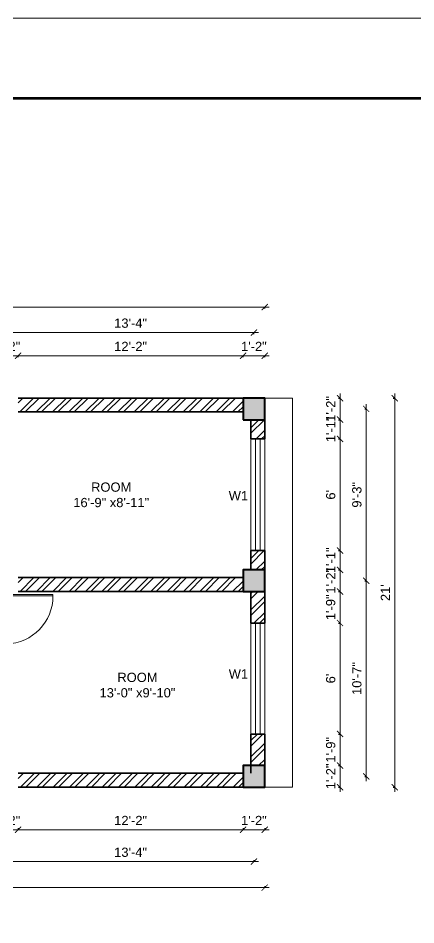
# Model space of a CAD drawing. Header units: inches. Extents: x -12071822 to 12321209, y -1222525 to 1319227.
# Drawn here: x 118246 to 118504, y 46331 to 46920 of the extents above; entities that cross this region are included whole.
import ezdxf

# ---------------------------------------------------------------- set-up
doc = ezdxf.new("R2010")
doc.units = ezdxf.units.IN
doc.header["$MEASUREMENT"] = 0
doc.header["$PDMODE"] = 35
for name, color, linetype, lineweight in [('BORDER', 7, 'Continuous', 60), ('Column', 181, 'Continuous', 40), ('Dimension', 130, 'Continuous', 9), ('Hatch', 9, 'Continuous', 9), ('TEXT', 255, 'Continuous', 35), ('Walls', 11, 'Continuous', 35), ('Window', 3, 'Continuous', 0), ('Windows', 151, 'Continuous', 15)]:
    doc.layers.add(name, color=color, linetype=linetype, lineweight=lineweight)
doc.styles.get("Standard").update_dxf_attribs({"font": 'arial.ttf'})
doc.dimstyles.get("Standard").update_dxf_attribs({"dimtxt": 6, "dimasz": 4, "dimexe": 0, "dimexo": 6, "dimgap": 3, "dimtad": 1, "dimdec": 0, "dimzin": 0, "dimdsep": 46, "dimlunit": 4, "dimtxsty": 'Standard', "dimblk": 'ARCHTICK', "dimcen": 0.09, "dimdle": 3, "dimclrd": 256, "dimadec": 0, "dimazin": 0, "dimtfac": 1, "dimtdec": 0, "dimtofl": 0, "dimtmove": 0, "dimatfit": 3, "dimfxl": 1, "dimfxlon": 1, "dimtolj": 1, "dimtzin": 0, "dimlwd": -1, "dimarcsym": 0})
pattern_1 = [(45, (-4681.406, 7867.5356), (-5.30330086, 5.30330086), []), (45, (-4677.8704, 7867.5356), (-5.30330086, 5.30330086), [])]
pattern_2 = [(45, (-4680.406, 7867.5356), (-5.30330086, 5.30330086), []), (45, (-4676.8704, 7867.5356), (-5.30330086, 5.30330086), [])]
pattern_3 = [(45, (-7300.6695, 8576.25), (-5.30330086, 5.30330086), []), (45, (-7297.134, 8576.25), (-5.30330086, 5.30330086), [])]

# ---------------------------------------------------------------- blocks, each defined once
blk = doc.blocks.new('colm')
at = {"layer": 'Hatch'}
h = blk.add_hatch(color=256, dxfattribs=at)
h.dxf.hatch_style = 1
h.paths.add_polyline_path([(66705.71, 8319.73), (66705.71, 8307.73), (66717.71, 8307.73), (66717.71, 8319.73)])
at = {"layer": 'Column'}
blk.add_lwpolyline([(66705.71, 8307.73), (66717.71, 8307.73), (66717.71, 8319.73), (66705.71, 8319.73)], close=True, dxfattribs=at)
blk = doc.blocks.new('_ArchTick')
at = {"color": 0, "linetype": 'ByBlock', "const_width": 0.15}
blk.add_lwpolyline([(-0.5, -0.5), (0.5, 0.5)], dxfattribs=at)
blk = doc.blocks.new('*D1920')
at = {"layer": 'Defpoints', "color": 0, "transparency": 16777216}
for p in [(118245.81, 46700.77), (118231.81, 46673.24), (118245.81, 46673.24)]:
    blk.add_point(p, dxfattribs=at)
at = {"layer": 'Dimension', "transparency": 16777216}
blk.add_line((118228.81, 46700.77), (118248.81, 46700.77), dxfattribs=at)
at = {"layer": 'Dimension', "color": 0, "lineweight": -2, "transparency": 16777216}
for p, q in [((118231.81, 46699.77), (118231.81, 46700.77)), ((118245.81, 46699.77), (118245.81, 46700.77))]:
    blk.add_line(p, q, dxfattribs=at)
at = {"layer": 'Dimension', "transparency": 16777216, "xscale": 4, "yscale": 4, "zscale": 4, "rotation": 180}
blk.add_blockref('_ArchTick', (118231.81, 46700.77), dxfattribs=at)
at = {"layer": 'Dimension', "transparency": 16777216, "xscale": 4, "yscale": 4, "zscale": 4}
blk.add_blockref('_ArchTick', (118245.81, 46700.77), dxfattribs=at)
at = {"layer": 'Dimension', "color": 0, "lineweight": -2, "transparency": 16777216, "insert": (118238.81, 46706.78), "char_height": 6, "attachment_point": 5}
blk.add_mtext('\\A1;1\'-2"', dxfattribs=at)
blk = doc.blocks.new('*D1921')
at = {"layer": 'Defpoints', "color": 0, "transparency": 16777216}
for p in [(118391.69, 46700.77), (118245.81, 46673.24), (118391.69, 46673.24)]:
    blk.add_point(p, dxfattribs=at)
at = {"layer": 'Dimension', "transparency": 16777216}
blk.add_line((118242.81, 46700.77), (118394.69, 46700.77), dxfattribs=at)
at = {"layer": 'Dimension', "color": 0, "lineweight": -2, "transparency": 16777216}
for p, q in [((118245.81, 46699.77), (118245.81, 46700.77)), ((118391.69, 46699.77), (118391.69, 46700.77))]:
    blk.add_line(p, q, dxfattribs=at)
at = {"layer": 'Dimension', "transparency": 16777216, "xscale": 4, "yscale": 4, "zscale": 4, "rotation": 180}
blk.add_blockref('_ArchTick', (118245.81, 46700.77), dxfattribs=at)
at = {"layer": 'Dimension', "transparency": 16777216, "xscale": 4, "yscale": 4, "zscale": 4}
blk.add_blockref('_ArchTick', (118391.69, 46700.77), dxfattribs=at)
at = {"layer": 'Dimension', "color": 0, "lineweight": -2, "transparency": 16777216, "insert": (118318.75, 46706.78), "char_height": 6, "attachment_point": 5}
blk.add_mtext('\\A1;12\'-2"', dxfattribs=at)
blk = doc.blocks.new('*D1834')
at = {"layer": 'Defpoints', "color": 0, "transparency": 16777216}
for p in [(118405.69, 46700.77), (118391.69, 46673.24), (118405.69, 46673.24)]:
    blk.add_point(p, dxfattribs=at)
at = {"layer": 'Dimension', "transparency": 16777216}
blk.add_line((118388.69, 46700.77), (118408.69, 46700.77), dxfattribs=at)
at = {"layer": 'Dimension', "color": 0, "lineweight": -2, "transparency": 16777216}
for p, q in [((118391.69, 46699.77), (118391.69, 46700.77)), ((118405.69, 46699.77), (118405.69, 46700.77))]:
    blk.add_line(p, q, dxfattribs=at)
at = {"layer": 'Dimension', "transparency": 16777216, "xscale": 4, "yscale": 4, "zscale": 4, "rotation": 180}
blk.add_blockref('_ArchTick', (118391.69, 46700.77), dxfattribs=at)
at = {"layer": 'Dimension', "transparency": 16777216, "xscale": 4, "yscale": 4, "zscale": 4}
blk.add_blockref('_ArchTick', (118405.69, 46700.77), dxfattribs=at)
at = {"layer": 'Dimension', "color": 0, "lineweight": -2, "transparency": 16777216, "insert": (118398.69, 46706.78), "char_height": 6, "attachment_point": 5}
blk.add_mtext('\\A1;1\'-2"', dxfattribs=at)
blk = doc.blocks.new('*D1924')
at = {"layer": 'Defpoints', "color": 0, "transparency": 16777216}
for p in [(118398.69, 46715.79), (118238.81, 46673.24), (118398.69, 46673.24)]:
    blk.add_point(p, dxfattribs=at)
at = {"layer": 'Dimension', "transparency": 16777216}
blk.add_line((118235.81, 46715.79), (118401.69, 46715.79), dxfattribs=at)
at = {"layer": 'Dimension', "color": 0, "lineweight": -2, "transparency": 16777216}
for p, q in [((118238.81, 46714.79), (118238.81, 46715.79)), ((118398.69, 46714.79), (118398.69, 46715.79))]:
    blk.add_line(p, q, dxfattribs=at)
at = {"layer": 'Dimension', "transparency": 16777216, "xscale": 4, "yscale": 4, "zscale": 4, "rotation": 180}
blk.add_blockref('_ArchTick', (118238.81, 46715.79), dxfattribs=at)
at = {"layer": 'Dimension', "transparency": 16777216, "xscale": 4, "yscale": 4, "zscale": 4}
blk.add_blockref('_ArchTick', (118398.69, 46715.79), dxfattribs=at)
at = {"layer": 'Dimension', "color": 0, "lineweight": -2, "transparency": 16777216, "insert": (118318.75, 46721.85), "char_height": 6, "attachment_point": 5}
blk.add_mtext('\\A1;13\'-4"', dxfattribs=at)
blk = doc.blocks.new('*D1835')
at = {"layer": 'Defpoints', "color": 0, "transparency": 16777216}
for p in [(118405.69, 46732.36), (117906, 46673.24), (118405.69, 46673.24)]:
    blk.add_point(p, dxfattribs=at)
at = {"layer": 'Dimension', "transparency": 16777216}
blk.add_line((117903, 46732.36), (118408.69, 46732.36), dxfattribs=at)
at = {"layer": 'Dimension', "color": 0, "lineweight": -2, "transparency": 16777216}
for p, q in [((117906, 46731.36), (117906, 46732.36)), ((118405.69, 46731.36), (118405.69, 46732.36))]:
    blk.add_line(p, q, dxfattribs=at)
at = {"layer": 'Dimension', "transparency": 16777216, "xscale": 4, "yscale": 4, "zscale": 4, "rotation": 180}
blk.add_blockref('_ArchTick', (117906, 46732.36), dxfattribs=at)
at = {"layer": 'Dimension', "transparency": 16777216, "xscale": 4, "yscale": 4, "zscale": 4}
blk.add_blockref('_ArchTick', (118405.69, 46732.36), dxfattribs=at)
at = {"layer": 'Dimension', "color": 0, "lineweight": -2, "transparency": 16777216, "insert": (118155.84, 46738.42), "char_height": 6, "attachment_point": 5}
blk.add_mtext('\\A1;41\'-8"', dxfattribs=at)
blk = doc.blocks.new('*D1936')
at = {"layer": 'Defpoints', "color": 0, "transparency": 16777216}
for p in [(118231.81, 46420.74), (118245.81, 46420.74), (118245.81, 46393.1)]:
    blk.add_point(p, dxfattribs=at)
at = {"layer": 'Dimension', "transparency": 16777216}
blk.add_line((118228.81, 46393.1), (118248.81, 46393.1), dxfattribs=at)
at = {"layer": 'Dimension', "color": 0, "lineweight": -2, "transparency": 16777216}
for p, q in [((118231.81, 46394.1), (118231.81, 46393.1)), ((118245.81, 46394.1), (118245.81, 46393.1))]:
    blk.add_line(p, q, dxfattribs=at)
at = {"layer": 'Dimension', "transparency": 16777216, "xscale": 4, "yscale": 4, "zscale": 4, "rotation": 180}
blk.add_blockref('_ArchTick', (118231.81, 46393.1), dxfattribs=at)
at = {"layer": 'Dimension', "transparency": 16777216, "xscale": 4, "yscale": 4, "zscale": 4}
blk.add_blockref('_ArchTick', (118245.81, 46393.1), dxfattribs=at)
at = {"layer": 'Dimension', "color": 0, "lineweight": -2, "transparency": 16777216, "insert": (118238.81, 46399.12), "char_height": 6, "attachment_point": 5}
blk.add_mtext('\\A1;1\'-2"', dxfattribs=at)
blk = doc.blocks.new('*D1937')
at = {"layer": 'Defpoints', "color": 0, "transparency": 16777216}
for p in [(118245.81, 46420.74), (118391.69, 46420.74), (118391.69, 46393.1)]:
    blk.add_point(p, dxfattribs=at)
at = {"layer": 'Dimension', "transparency": 16777216}
blk.add_line((118242.81, 46393.1), (118394.69, 46393.1), dxfattribs=at)
at = {"layer": 'Dimension', "color": 0, "lineweight": -2, "transparency": 16777216}
for p, q in [((118245.81, 46394.1), (118245.81, 46393.1)), ((118391.69, 46394.1), (118391.69, 46393.1))]:
    blk.add_line(p, q, dxfattribs=at)
at = {"layer": 'Dimension', "transparency": 16777216, "xscale": 4, "yscale": 4, "zscale": 4, "rotation": 180}
blk.add_blockref('_ArchTick', (118245.81, 46393.1), dxfattribs=at)
at = {"layer": 'Dimension', "transparency": 16777216, "xscale": 4, "yscale": 4, "zscale": 4}
blk.add_blockref('_ArchTick', (118391.69, 46393.1), dxfattribs=at)
at = {"layer": 'Dimension', "color": 0, "lineweight": -2, "transparency": 16777216, "insert": (118318.75, 46399.12), "char_height": 6, "attachment_point": 5}
blk.add_mtext('\\A1;12\'-2"', dxfattribs=at)
blk = doc.blocks.new('*D1938')
at = {"layer": 'Defpoints', "color": 0, "transparency": 16777216}
for p in [(118391.69, 46420.74), (118405.69, 46420.74), (118405.69, 46393.1)]:
    blk.add_point(p, dxfattribs=at)
at = {"layer": 'Dimension', "transparency": 16777216}
blk.add_line((118388.69, 46393.1), (118408.69, 46393.1), dxfattribs=at)
at = {"layer": 'Dimension', "color": 0, "lineweight": -2, "transparency": 16777216}
for p, q in [((118391.69, 46394.1), (118391.69, 46393.1)), ((118405.69, 46394.1), (118405.69, 46393.1))]:
    blk.add_line(p, q, dxfattribs=at)
at = {"layer": 'Dimension', "transparency": 16777216, "xscale": 4, "yscale": 4, "zscale": 4, "rotation": 180}
blk.add_blockref('_ArchTick', (118391.69, 46393.1), dxfattribs=at)
at = {"layer": 'Dimension', "transparency": 16777216, "xscale": 4, "yscale": 4, "zscale": 4}
blk.add_blockref('_ArchTick', (118405.69, 46393.1), dxfattribs=at)
at = {"layer": 'Dimension', "color": 0, "lineweight": -2, "transparency": 16777216, "insert": (118398.69, 46399.12), "char_height": 6, "attachment_point": 5}
blk.add_mtext('\\A1;1\'-2"', dxfattribs=at)
blk = doc.blocks.new('*D1941')
at = {"layer": 'Defpoints', "color": 0, "transparency": 16777216}
for p in [(118238.81, 46420.74), (118398.69, 46420.74), (118398.69, 46372.41)]:
    blk.add_point(p, dxfattribs=at)
at = {"layer": 'Dimension', "transparency": 16777216}
blk.add_line((118235.81, 46372.41), (118401.69, 46372.41), dxfattribs=at)
at = {"layer": 'Dimension', "color": 0, "lineweight": -2, "transparency": 16777216}
for p, q in [((118238.81, 46373.41), (118238.81, 46372.41)), ((118398.69, 46373.41), (118398.69, 46372.41))]:
    blk.add_line(p, q, dxfattribs=at)
at = {"layer": 'Dimension', "transparency": 16777216, "xscale": 4, "yscale": 4, "zscale": 4, "rotation": 180}
blk.add_blockref('_ArchTick', (118238.81, 46372.41), dxfattribs=at)
at = {"layer": 'Dimension', "transparency": 16777216, "xscale": 4, "yscale": 4, "zscale": 4}
blk.add_blockref('_ArchTick', (118398.69, 46372.41), dxfattribs=at)
at = {"layer": 'Dimension', "color": 0, "lineweight": -2, "transparency": 16777216, "insert": (118318.75, 46378.47), "char_height": 6, "attachment_point": 5}
blk.add_mtext('\\A1;13\'-4"', dxfattribs=at)
blk = doc.blocks.new('*D1838')
at = {"layer": 'Defpoints', "color": 0, "transparency": 16777216}
for p in [(117906, 46497.74), (118405.69, 46420.74), (118405.69, 46355.54)]:
    blk.add_point(p, dxfattribs=at)
at = {"layer": 'Dimension', "transparency": 16777216}
blk.add_line((117903, 46355.54), (118408.69, 46355.54), dxfattribs=at)
at = {"layer": 'Dimension', "color": 0, "lineweight": -2, "transparency": 16777216}
for p, q in [((117906, 46356.54), (117906, 46355.54)), ((118405.69, 46356.54), (118405.69, 46355.54))]:
    blk.add_line(p, q, dxfattribs=at)
at = {"layer": 'Dimension', "transparency": 16777216, "xscale": 4, "yscale": 4, "zscale": 4, "rotation": 180}
blk.add_blockref('_ArchTick', (117906, 46355.54), dxfattribs=at)
at = {"layer": 'Dimension', "transparency": 16777216, "xscale": 4, "yscale": 4, "zscale": 4}
blk.add_blockref('_ArchTick', (118405.69, 46355.54), dxfattribs=at)
at = {"layer": 'Dimension', "color": 0, "lineweight": -2, "transparency": 16777216, "insert": (118155.84, 46361.6), "char_height": 6, "attachment_point": 5}
blk.add_mtext('\\A1;41\'-8"', dxfattribs=at)
blk = doc.blocks.new('*D1942')
at = {"layer": 'Defpoints', "color": 0, "transparency": 16777216}
for p in [(118405.69, 46673.24), (118405.69, 46659.24), (118454.58, 46659.24)]:
    blk.add_point(p, dxfattribs=at)
at = {"layer": 'Dimension', "color": 0, "lineweight": -2, "transparency": 16777216}
for p, q in [((118453.58, 46673.24), (118454.58, 46673.24)), ((118453.58, 46659.24), (118454.58, 46659.24))]:
    blk.add_line(p, q, dxfattribs=at)
at = {"layer": 'Dimension', "transparency": 16777216}
blk.add_line((118454.58, 46676.24), (118454.58, 46656.24), dxfattribs=at)
at = {"layer": 'Dimension', "transparency": 16777216, "xscale": 4, "yscale": 4, "zscale": 4}
for p, rotation in [((118454.58, 46673.24), 90), ((118454.58, 46659.24), 270)]:
    blk.add_blockref('_ArchTick', p, dxfattribs=dict(at, rotation=rotation))
at = {"layer": 'Dimension', "color": 0, "lineweight": -2, "transparency": 16777216, "insert": (118448.56, 46666.24), "char_height": 6, "attachment_point": 5, "rotation": 90}
blk.add_mtext('\\A1;1\'-2"', dxfattribs=at)
blk = doc.blocks.new('*D1839')
at = {"layer": 'Defpoints', "color": 0, "transparency": 16777216}
for p in [(118405.69, 46646.74), (118405.69, 46574.24), (118454.58, 46574.24)]:
    blk.add_point(p, dxfattribs=at)
at = {"layer": 'Dimension', "transparency": 16777216}
blk.add_line((118454.58, 46649.74), (118454.58, 46571.24), dxfattribs=at)
at = {"layer": 'Dimension', "color": 0, "lineweight": -2, "transparency": 16777216}
for p, q in [((118453.58, 46646.74), (118454.58, 46646.74)), ((118453.58, 46574.24), (118454.58, 46574.24))]:
    blk.add_line(p, q, dxfattribs=at)
at = {"layer": 'Dimension', "transparency": 16777216, "xscale": 4, "yscale": 4, "zscale": 4}
for p, rotation in [((118454.58, 46646.74), 90), ((118454.58, 46574.24), 270)]:
    blk.add_blockref('_ArchTick', p, dxfattribs=dict(at, rotation=rotation))
at = {"layer": 'Dimension', "color": 0, "lineweight": -2, "transparency": 16777216, "insert": (118448.51, 46610.49), "char_height": 6, "attachment_point": 5, "rotation": 90}
blk.add_mtext("\\A1;6'", dxfattribs=at)
blk = doc.blocks.new('*D1943')
at = {"layer": 'Defpoints', "color": 0, "transparency": 16777216}
for p in [(118405.69, 46561.74), (118405.69, 46547.74), (118454.58, 46547.74)]:
    blk.add_point(p, dxfattribs=at)
at = {"layer": 'Dimension', "color": 0, "lineweight": -2, "transparency": 16777216}
for p, q in [((118453.58, 46561.74), (118454.58, 46561.74)), ((118453.58, 46547.74), (118454.58, 46547.74))]:
    blk.add_line(p, q, dxfattribs=at)
at = {"layer": 'Dimension', "transparency": 16777216}
blk.add_line((118454.58, 46564.74), (118454.58, 46544.74), dxfattribs=at)
at = {"layer": 'Dimension', "transparency": 16777216, "xscale": 4, "yscale": 4, "zscale": 4}
for p, rotation in [((118454.58, 46561.74), 90), ((118454.58, 46547.74), 270)]:
    blk.add_blockref('_ArchTick', p, dxfattribs=dict(at, rotation=rotation))
at = {"layer": 'Dimension', "color": 0, "lineweight": -2, "transparency": 16777216, "insert": (118448.56, 46554.74), "char_height": 6, "attachment_point": 5, "rotation": 90}
blk.add_mtext('\\A1;1\'-2"', dxfattribs=at)
blk = doc.blocks.new('*D1840')
at = {"layer": 'Defpoints', "color": 0, "transparency": 16777216}
for p in [(118405.69, 46574.24), (118405.69, 46561.74), (118454.58, 46561.74)]:
    blk.add_point(p, dxfattribs=at)
at = {"layer": 'Dimension', "transparency": 16777216}
blk.add_line((118454.58, 46577.24), (118454.58, 46558.74), dxfattribs=at)
at = {"layer": 'Dimension', "color": 0, "lineweight": -2, "transparency": 16777216}
for p, q in [((118453.58, 46574.24), (118454.58, 46574.24)), ((118453.58, 46561.74), (118454.58, 46561.74))]:
    blk.add_line(p, q, dxfattribs=at)
at = {"layer": 'Dimension', "transparency": 16777216, "xscale": 4, "yscale": 4, "zscale": 4}
for p, rotation in [((118454.58, 46574.24), 90), ((118454.58, 46561.74), 270)]:
    blk.add_blockref('_ArchTick', p, dxfattribs=dict(at, rotation=rotation))
at = {"layer": 'Dimension', "color": 0, "lineweight": -2, "transparency": 16777216, "insert": (118448.56, 46567.99), "char_height": 6, "attachment_point": 5, "rotation": 90}
blk.add_mtext('\\A1;1\'-1"', dxfattribs=at)
blk = doc.blocks.new('*D1841')
at = {"layer": 'Defpoints', "color": 0, "transparency": 16777216}
for p in [(118405.69, 46659.24), (118454.58, 46659.24), (118405.69, 46646.74)]:
    blk.add_point(p, dxfattribs=at)
at = {"layer": 'Dimension', "color": 0, "lineweight": -2, "transparency": 16777216}
for p, q in [((118453.58, 46659.24), (118454.58, 46659.24)), ((118453.58, 46646.74), (118454.58, 46646.74))]:
    blk.add_line(p, q, dxfattribs=at)
at = {"layer": 'Dimension', "transparency": 16777216}
blk.add_line((118454.58, 46643.74), (118454.58, 46662.24), dxfattribs=at)
at = {"layer": 'Dimension', "transparency": 16777216, "xscale": 4, "yscale": 4, "zscale": 4}
for p, rotation in [((118454.58, 46659.24), 90), ((118454.58, 46646.74), 270)]:
    blk.add_blockref('_ArchTick', p, dxfattribs=dict(at, rotation=rotation))
at = {"layer": 'Dimension', "color": 0, "lineweight": -2, "transparency": 16777216, "insert": (118448.56, 46652.99), "char_height": 6, "attachment_point": 5, "rotation": 90}
blk.add_mtext('\\A1;1\'-1"', dxfattribs=at)
blk = doc.blocks.new('*D1842')
at = {"layer": 'Defpoints', "color": 0, "transparency": 16777216}
for p in [(118405.69, 46666.24), (118405.69, 46554.74), (118471.55, 46554.74)]:
    blk.add_point(p, dxfattribs=at)
at = {"layer": 'Dimension', "color": 0, "lineweight": -2, "transparency": 16777216}
for p, q in [((118470.55, 46666.24), (118471.55, 46666.24)), ((118470.55, 46554.74), (118471.55, 46554.74))]:
    blk.add_line(p, q, dxfattribs=at)
at = {"layer": 'Dimension', "transparency": 16777216}
blk.add_line((118471.55, 46669.24), (118471.55, 46551.74), dxfattribs=at)
at = {"layer": 'Dimension', "transparency": 16777216, "xscale": 4, "yscale": 4, "zscale": 4}
for p, rotation in [((118471.55, 46666.24), 90), ((118471.55, 46554.74), 270)]:
    blk.add_blockref('_ArchTick', p, dxfattribs=dict(at, rotation=rotation))
at = {"layer": 'Dimension', "color": 0, "lineweight": -2, "transparency": 16777216, "insert": (118465.49, 46610.49), "char_height": 6, "attachment_point": 5, "rotation": 90}
blk.add_mtext('\\A1;9\'-3"', dxfattribs=at)
blk = doc.blocks.new('*D1944')
at = {"layer": 'Defpoints', "color": 0, "transparency": 16777216}
for p in [(118405.69, 46554.74), (118405.69, 46427.74), (118471.55, 46427.74)]:
    blk.add_point(p, dxfattribs=at)
at = {"layer": 'Dimension', "color": 0, "lineweight": -2, "transparency": 16777216}
for p, q in [((118470.55, 46554.74), (118471.55, 46554.74)), ((118470.55, 46427.74), (118471.55, 46427.74))]:
    blk.add_line(p, q, dxfattribs=at)
at = {"layer": 'Dimension', "transparency": 16777216}
blk.add_line((118471.55, 46557.74), (118471.55, 46424.74), dxfattribs=at)
at = {"layer": 'Dimension', "transparency": 16777216, "xscale": 4, "yscale": 4, "zscale": 4}
for p, rotation in [((118471.55, 46554.74), 90), ((118471.55, 46427.74), 270)]:
    blk.add_blockref('_ArchTick', p, dxfattribs=dict(at, rotation=rotation))
at = {"layer": 'Dimension', "color": 0, "lineweight": -2, "transparency": 16777216, "insert": (118465.49, 46491.24), "char_height": 6, "attachment_point": 5, "rotation": 90}
blk.add_mtext('\\A1;10\'-7"', dxfattribs=at)
blk = doc.blocks.new('*D1843')
at = {"layer": 'Defpoints', "color": 0, "transparency": 16777216}
for p in [(118405.69, 46673.24), (118490.02, 46673.24), (118405.69, 46420.74)]:
    blk.add_point(p, dxfattribs=at)
at = {"layer": 'Dimension', "color": 0, "lineweight": -2, "transparency": 16777216}
for p, q in [((118489.02, 46673.24), (118490.02, 46673.24)), ((118489.02, 46420.74), (118490.02, 46420.74))]:
    blk.add_line(p, q, dxfattribs=at)
at = {"layer": 'Dimension', "transparency": 16777216}
blk.add_line((118490.02, 46417.74), (118490.02, 46676.24), dxfattribs=at)
at = {"layer": 'Dimension', "transparency": 16777216, "xscale": 4, "yscale": 4, "zscale": 4}
for p, rotation in [((118490.02, 46673.24), 90), ((118490.02, 46420.74), 270)]:
    blk.add_blockref('_ArchTick', p, dxfattribs=dict(at, rotation=rotation))
at = {"layer": 'Dimension', "color": 0, "lineweight": -2, "transparency": 16777216, "insert": (118484.01, 46546.99), "char_height": 6, "attachment_point": 5, "rotation": 90}
blk.add_mtext("\\A1;21'", dxfattribs=at)
blk = doc.blocks.new('GFFGS')
at = {"layer": 'Windows'}
for p, q in [((97915.22, 19628.63), (97915.22, 19658.74)), ((97916.19, 19658.74), (97915.22, 19658.74)), ((97916.19, 19627.65), (97916.19, 19658.77)), ((97915.22, 19628.63), (97913.27, 19628.63)), ((97913.27, 19628.63), (97913.27, 19624.73)), ((97915.22, 19627.65), (97915.22, 19628.63)), ((97916.19, 19627.65), (97915.22, 19627.65)), ((97916.19, 19624.73), (97916.19, 19627.65)), ((97946.35, 19624.73), (97946.35, 19627.65)), ((97946.35, 19627.65), (97947.32, 19627.65)), ((97947.32, 19627.65), (97947.32, 19628.63)), ((97947.32, 19628.63), (97949.27, 19628.63)), ((97949.27, 19628.63), (97949.27, 19624.73)), ((97913.27, 19624.73), (97916.19, 19624.73)), ((97949.27, 19624.73), (97946.35, 19624.73))]:
    blk.add_line(p, q, dxfattribs=at)
blk.add_arc((97916.25, 19627.66), 31.08, 1.78005, 90.12347, dxfattribs=at)
blk = doc.blocks.new('*D1947')
at = {"layer": 'Defpoints', "color": 0, "transparency": 16777216}
for p in [(118405.69, 46547.74), (118405.69, 46527.24), (118454.58, 46527.24)]:
    blk.add_point(p, dxfattribs=at)
at = {"layer": 'Dimension', "color": 0, "lineweight": -2, "transparency": 16777216}
for p, q in [((118453.58, 46547.74), (118454.58, 46547.74)), ((118453.58, 46527.24), (118454.58, 46527.24))]:
    blk.add_line(p, q, dxfattribs=at)
at = {"layer": 'Dimension', "transparency": 16777216}
blk.add_line((118454.58, 46550.74), (118454.58, 46524.24), dxfattribs=at)
at = {"layer": 'Dimension', "transparency": 16777216, "xscale": 4, "yscale": 4, "zscale": 4}
for p, rotation in [((118454.58, 46547.74), 90), ((118454.58, 46527.24), 270)]:
    blk.add_blockref('_ArchTick', p, dxfattribs=dict(at, rotation=rotation))
at = {"layer": 'Dimension', "color": 0, "transparency": 16777216, "insert": (118448.51, 46537.49), "char_height": 6, "attachment_point": 5, "rotation": 90}
blk.add_mtext('\\A1;1\'-9"', dxfattribs=at)
blk = doc.blocks.new('*D1948')
at = {"layer": 'Defpoints', "color": 0, "transparency": 16777216}
for p in [(118405.69, 46527.24), (118405.69, 46455.24), (118454.58, 46455.24)]:
    blk.add_point(p, dxfattribs=at)
at = {"layer": 'Dimension', "transparency": 16777216}
blk.add_line((118454.58, 46530.24), (118454.58, 46452.24), dxfattribs=at)
at = {"layer": 'Dimension', "color": 0, "lineweight": -2, "transparency": 16777216}
for p, q in [((118453.58, 46527.24), (118454.58, 46527.24)), ((118453.58, 46455.24), (118454.58, 46455.24))]:
    blk.add_line(p, q, dxfattribs=at)
at = {"layer": 'Dimension', "transparency": 16777216, "xscale": 4, "yscale": 4, "zscale": 4}
for p, rotation in [((118454.58, 46527.24), 90), ((118454.58, 46455.24), 270)]:
    blk.add_blockref('_ArchTick', p, dxfattribs=dict(at, rotation=rotation))
at = {"layer": 'Dimension', "color": 0, "transparency": 16777216, "insert": (118448.51, 46491.24), "char_height": 6, "attachment_point": 5, "rotation": 90}
blk.add_mtext("\\A1;6'", dxfattribs=at)
blk = doc.blocks.new('*D1949')
at = {"layer": 'Defpoints', "color": 0, "transparency": 16777216}
for p in [(118405.69, 46455.24), (118405.69, 46434.74), (118454.58, 46434.74)]:
    blk.add_point(p, dxfattribs=at)
at = {"layer": 'Dimension', "color": 0, "lineweight": -2, "transparency": 16777216}
for p, q in [((118453.58, 46455.24), (118454.58, 46455.24)), ((118453.58, 46434.74), (118454.58, 46434.74))]:
    blk.add_line(p, q, dxfattribs=at)
at = {"layer": 'Dimension', "transparency": 16777216}
blk.add_line((118454.58, 46458.24), (118454.58, 46431.74), dxfattribs=at)
at = {"layer": 'Dimension', "transparency": 16777216, "xscale": 4, "yscale": 4, "zscale": 4}
for p, rotation in [((118454.58, 46455.24), 90), ((118454.58, 46434.74), 270)]:
    blk.add_blockref('_ArchTick', p, dxfattribs=dict(at, rotation=rotation))
at = {"layer": 'Dimension', "color": 0, "transparency": 16777216, "insert": (118448.51, 46444.99), "char_height": 6, "attachment_point": 5, "rotation": 90}
blk.add_mtext('\\A1;1\'-9"', dxfattribs=at)
blk = doc.blocks.new('*D1951')
at = {"layer": 'Defpoints', "color": 0, "transparency": 16777216}
for p in [(118405.69, 46434.74), (118405.69, 46420.74), (118454.58, 46420.74)]:
    blk.add_point(p, dxfattribs=at)
at = {"layer": 'Dimension', "transparency": 16777216}
blk.add_line((118454.58, 46437.74), (118454.58, 46417.74), dxfattribs=at)
at = {"layer": 'Dimension', "color": 0, "lineweight": -2, "transparency": 16777216}
for p, q in [((118453.58, 46434.74), (118454.58, 46434.74)), ((118453.58, 46420.74), (118454.58, 46420.74))]:
    blk.add_line(p, q, dxfattribs=at)
at = {"layer": 'Dimension', "transparency": 16777216, "xscale": 4, "yscale": 4, "zscale": 4}
for p, rotation in [((118454.58, 46434.74), 90), ((118454.58, 46420.74), 270)]:
    blk.add_blockref('_ArchTick', p, dxfattribs=dict(at, rotation=rotation))
at = {"layer": 'Dimension', "color": 0, "transparency": 16777216, "insert": (118448.56, 46427.74), "char_height": 6, "attachment_point": 5, "rotation": 90}
blk.add_mtext('\\A1;1\'-2"', dxfattribs=at)

msp = doc.modelspace()

# ---------------------------------------------------------------- hatches: boundary and pattern name
at = {"layer": 'Hatch'}
h = msp.add_hatch(dxfattribs=at)
h.set_pattern_fill('ANSI32', color=256, scale=20)
h.set_pattern_definition(pattern_1)
h.paths.add_polyline_path([(118245.81, 46673.24), (118245.81, 46664.24), (118391.69, 46664.24), (118391.69, 46673.24)])
h = msp.add_hatch(dxfattribs=at)
h.set_pattern_fill('ANSI32', color=256, scale=20)
h.set_pattern_definition(pattern_2)
h.paths.add_polyline_path([(118396.69, 46659.24), (118396.69, 46646.74), (118405.69, 46646.74), (118405.69, 46659.24)])
h = msp.add_hatch(dxfattribs=at)
h.set_pattern_fill('ANSI32', color=256, scale=20)
h.set_pattern_definition(pattern_2)
h.paths.add_polyline_path([(118405.69, 46574.24), (118396.69, 46574.24), (118396.69, 46561.74), (118405.69, 46561.74)])
h = msp.add_hatch(dxfattribs=at)
h.set_pattern_fill('ANSI32', color=256, scale=20)
h.set_pattern_definition(pattern_1)
h.paths.add_polyline_path([(118391.69, 46547.74), (118391.69, 46556.74), (118245.81, 46556.74), (118245.81, 46547.74)])
h = msp.add_hatch(dxfattribs=at)
h.set_pattern_fill('ANSI32', color=256, scale=20)
h.set_pattern_definition(pattern_3)
h.paths.add_polyline_path([(118405.69, 46547.74), (118396.69, 46547.74), (118396.69, 46527.24), (118405.69, 46527.24)])
h = msp.add_hatch(dxfattribs=at)
h.set_pattern_fill('ANSI32', color=256, scale=20)
h.set_pattern_definition(pattern_3)
h.paths.add_polyline_path([(118405.69, 46455.24), (118396.69, 46455.24), (118396.69, 46434.74), (118405.69, 46434.74)])
h = msp.add_hatch(dxfattribs=at)
h.set_pattern_fill('ANSI32', color=256, scale=20)
h.set_pattern_definition(pattern_1)
h.paths.add_polyline_path([(118245.81, 46429.74), (118245.81, 46420.74), (118391.69, 46420.74), (118391.69, 46429.74)])

# ---------------------------------------------------------------- linework, layer by layer
at = {"layer": 'BORDER'}
msp.add_lwpolyline([(118900.84, 46867.84), (118900.84, 44776.99), (115838.01, 44776.99), (115838.01, 46867.84)], close=True, dxfattribs=at)
at = {"layer": 'Walls'}
for p, q in [((118245.81, 46673.24), (118391.69, 46673.24)), ((118245.81, 46664.24), (118391.69, 46664.24)), ((118396.69, 46659.24), (118396.69, 46646.74)), ((118405.69, 46659.24), (118405.69, 46646.74)), ((118396.69, 46646.74), (118405.69, 46646.74)), ((118396.69, 46574.24), (118396.69, 46561.74)), ((118396.69, 46574.24), (118405.69, 46574.24)), ((118405.69, 46574.24), (118405.69, 46561.74)), ((118245.81, 46556.74), (118391.69, 46556.74)), ((118245.81, 46547.74), (118391.69, 46547.74)), ((118396.69, 46547.74), (118396.69, 46527.24)), ((118405.69, 46547.74), (118405.69, 46527.24)), ((118405.69, 46527.24), (118396.69, 46527.24)), ((118396.69, 46455.24), (118396.69, 46434.74)), ((118405.69, 46455.24), (118396.69, 46455.24)), ((118405.69, 46455.24), (118405.69, 46434.74)), ((118391.69, 46429.74), (118245.81, 46429.74)), ((118396.69, 46434.74), (118396.69, 46429.74)), ((118405.69, 46434.74), (118405.69, 46420.74)), ((118391.69, 46420.74), (118245.81, 46420.74))]:
    msp.add_line(p, q, dxfattribs=at)
at = {"layer": 'Window'}
msp.add_lwpolyline([(118952.84, 46919.84), (118952.84, 44724.99), (115786.01, 44724.99), (115786.01, 46919.84)], close=True, dxfattribs=at)
at = {"layer": 'Windows'}
for p, q in [((118405.69, 46673.24), (118423.69, 46673.24)), ((118423.69, 46673.24), (118423.69, 46420.74)), ((118396.69, 46574.24), (118396.69, 46646.74)), ((118399.69, 46574.24), (118399.69, 46646.74)), ((118402.69, 46574.24), (118402.69, 46646.74)), ((118405.69, 46574.24), (118405.69, 46646.74)), ((118396.69, 46455.24), (118396.69, 46527.24)), ((118399.69, 46455.24), (118399.69, 46527.24)), ((118402.69, 46527.24), (118402.69, 46455.24)), ((118405.69, 46527.24), (118405.69, 46455.24)), ((118423.69, 46420.74), (118405.69, 46420.74))]:
    msp.add_line(p, q, dxfattribs=at)

# ---------------------------------------------------------------- block references
at = {"layer": 'Column', "xscale": 1.166666666667879, "yscale": 1.166666666667879, "zscale": 1.166666666667879}
for p in [(40568.37, 36966.89), (40568.37, 36855.39), (40568.37, 36728.39)]:
    msp.add_blockref('colm', p, dxfattribs=at)
at = {"layer": 'Windows', "rotation": 270}
msp.add_blockref('GFFGS', (98609.63, 144461.01), dxfattribs=at)

# ---------------------------------------------------------------- texts
at = {"layer": 'TEXT', "char_height": 6}
for s, width, heights, insert, attachment_point in [('\\pi29.7286;ROOM\\P\\pi18.16039;16\'-9" x8\'-11"', 84.2389, [17.84], (118263.4, 46602.39), 7), ('W1', 18.7269, [0], (118382.37, 46612.87), 1), ('\\pi29.7286;ROOM\\P\\pi18.16039;13\'-0" x9\'-10"', 84.2389, [0], (118280.42, 46478.92), 7), ('W1', 18.7269, [0], (118382.37, 46497.26), 1)]:
    msp.add_mtext_dynamic_manual_height_columns(s, width=width, gutter_width=1, heights=heights, dxfattribs=dict(at, insert=insert, attachment_point=attachment_point))

# ---------------------------------------------------------------- dimensions: what is measured, and where the dimension line sits
at = {"layer": 'Dimension', "lineweight": -2}
for base, p1, p2, picture, middle in [((118405.69, 46732.36), (117906, 46673.24), (118405.69, 46673.24), '*D1835', (118155.84, 46738.42)), ((118398.69, 46715.79), (118238.81, 46673.24), (118398.69, 46673.24), '*D1924', (118318.75, 46721.85)), ((118391.69, 46700.77), (118245.81, 46673.24), (118391.69, 46673.24), '*D1921', (118318.75, 46706.78)), ((118405.69, 46355.54), (117906, 46497.74), (118405.69, 46420.74), '*D1838', (118155.84, 46361.6)), ((118398.69, 46372.41), (118238.81, 46420.74), (118398.69, 46420.74), '*D1941', (118318.75, 46378.47)), ((118391.69, 46393.1), (118245.81, 46420.74), (118391.69, 46420.74), '*D1937', (118318.75, 46399.12))]:
    dim = msp.add_linear_dim(base=base, p1=p1, p2=p2, dimstyle='Standard', override={"dimtmove": 1}, dxfattribs=at)
    dim.commit()
    dim.dimension.update_dxf_attribs({"geometry": picture, "text_midpoint": middle})
for base, p1, p2, picture, middle in [((118245.81, 46700.77), (118231.81, 46673.24), (118245.81, 46673.24), '*D1920', (118238.81, 46700.77)), ((118405.69, 46700.77), (118391.69, 46673.24), (118405.69, 46673.24), '*D1834', (118398.69, 46700.77)), ((118245.81, 46393.1), (118231.81, 46420.74), (118245.81, 46420.74), '*D1936', (118238.81, 46393.1)), ((118405.69, 46393.1), (118391.69, 46420.74), (118405.69, 46420.74), '*D1938', (118398.69, 46393.1))]:
    dim = msp.add_linear_dim(base=base, p1=p1, p2=p2, dimstyle='Standard', override={"dimtmove": 1}, dxfattribs=at)
    dim.commit()
    dim.dimension.update_dxf_attribs({"geometry": picture, "text_midpoint": middle, "dimtype": 160})
for base, p1, p2, picture, middle in [((118454.58, 46659.24), (118405.69, 46673.24), (118405.69, 46659.24), '*D1942', (118454.58, 46666.24)), ((118454.57552079, 46659.23756316), (118405.68811099, 46646.73756316), (118405.68811099, 46659.23756316), '*D1841', (118454.57552079, 46652.98756316)), ((118454.57552079, 46561.73999611), (118405.68811099, 46574.23999611), (118405.68811099, 46561.73999611), '*D1840', (118454.57552079, 46567.98999611)), ((118454.58, 46547.74), (118405.69, 46561.74), (118405.69, 46547.74), '*D1943', (118454.58, 46554.74))]:
    dim = msp.add_linear_dim(base=base, p1=p1, p2=p2, angle=90, dimstyle='Standard', override={"dimtmove": 1}, dxfattribs=at)
    dim.commit()
    dim.dimension.update_dxf_attribs({"geometry": picture, "text_midpoint": middle, "dimtype": 160})
for base, p1, p2, picture, middle in [((118490.0194, 46673.2376), (118405.6881, 46420.74), (118405.6881, 46673.2376), '*D1843', (118484.0071, 46546.9888)), ((118471.5527, 46554.74), (118405.6881, 46666.2376), (118405.6881, 46554.74), '*D1842', (118465.4872, 46610.4888)), ((118454.5755, 46574.24), (118405.6881, 46646.7376), (118405.6881, 46574.24), '*D1839', (118448.5121, 46610.4888)), ((118471.55, 46427.74), (118405.69, 46554.74), (118405.69, 46427.74), '*D1944', (118465.49, 46491.24))]:
    dim = msp.add_linear_dim(base=base, p1=p1, p2=p2, angle=90, dimstyle='Standard', override={"dimtmove": 1}, dxfattribs=at)
    dim.commit()
    dim.dimension.update_dxf_attribs({"geometry": picture, "text_midpoint": middle})
at = {"layer": 'Dimension'}
for base, p1, p2, picture, middle in [((118454.57552079, 46527.23999611), (118405.68811099, 46547.73999611), (118405.68811099, 46527.23999611), '*D1947', (118454.57552079, 46537.48999611)), ((118454.57552079, 46434.73999611), (118405.68811099, 46455.23999611), (118405.68811099, 46434.73999611), '*D1949', (118454.57552079, 46444.98999611)), ((118454.58, 46420.74), (118405.69, 46434.74), (118405.69, 46420.74), '*D1951', (118454.58, 46427.74))]:
    dim = msp.add_linear_dim(base=base, p1=p1, p2=p2, angle=90, dimstyle='Standard', override={"dimtmove": 1}, dxfattribs=at)
    dim.commit()
    dim.dimension.update_dxf_attribs({"geometry": picture, "text_midpoint": middle, "dimtype": 160})
dim = msp.add_linear_dim(base=(118454.58, 46455.24), p1=(118405.69, 46527.24), p2=(118405.69, 46455.24), angle=90, dimstyle='Standard', override={"dimtmove": 1}, dxfattribs=at)
dim.commit()
dim.dimension.update_dxf_attribs({"geometry": '*D1948', "text_midpoint": (118448.51, 46491.24)})

doc.saveas('drawing.dxf')
